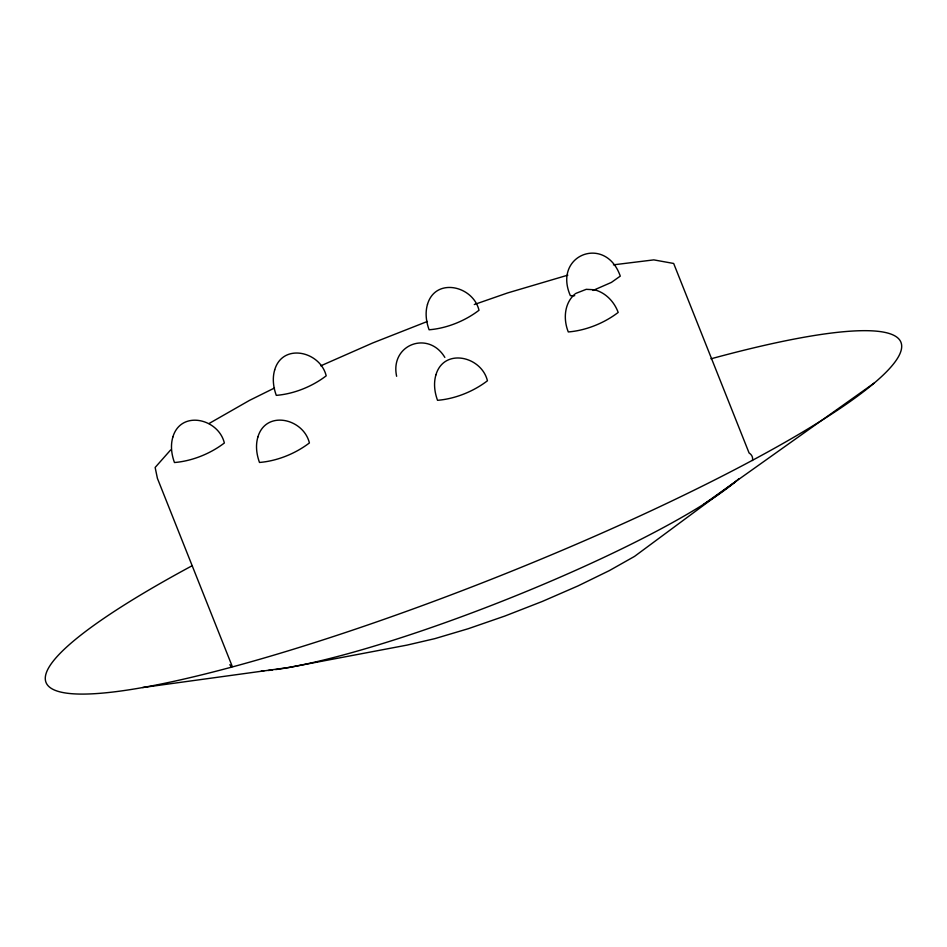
<?xml version="1.0" encoding="UTF-8"?>
<svg xmlns="http://www.w3.org/2000/svg" width="947" height="947" viewBox="0 0 947 947"><rect width="100%" height="100%" fill="white"/><g stroke="black" fill="none" stroke-linecap="round" stroke-linejoin="round"><path stroke-width="1.42" d="M170.614 449.979L155.142 467.463L157.415 478.365L232.287 666.522M575.125 293.925C564.163 303.087 563.193 319.388 568.295 331.947C585.897 330.527 604.174 323.164 618.19 312.427C614.331 301.927 605.879 292.872 594.882 289.889M735.89 481.372L634.514 556.41L609.43 570.567L577.99 585.921L542.347 601.428L504.917 616.024L468.256 628.713L434.862 638.633L407.021 645.108L288.799 667.493L142.654 687.546M703.716 504.254L874.33 382.979M209.086 423.498L249.452 400.415L274.488 388.01M575.918 293.369L586.252 289.32L593.899 289.746M320.773 365.826L372.787 342.932L427.393 321.447M593 290.457L611.383 282.419L620.273 276.133C605.76 234.276 552.468 254.861 570.366 295.665L574.711 295.677M474.305 304.52L507.568 292.954L567.833 275.151M613.431 264.84L653.809 259.88L673.672 263.467L749.089 452.997A281.105 42.035 -21.7 0 1 752.474 460.526M444.841 357.41C428.34 329.887 389.762 344.696 396.627 376.279M738.743 478.886A281.105 42.035 -21.7 0 1 527.112 591.153A281.105 42.035 -21.7 0 1 275.648 669.576M272.558 669.979A281.105 42.035 -21.7 0 1 268.119 670.5M263.905 670.914A281.105 42.035 -21.7 0 1 261.218 671.115M231.577 666.925A281.105 42.035 -21.7 0 1 229.884 664.64M710.96 358.818A460.041 68.788 -21.7 0 1 807.483 429.145A460.041 68.788 -21.7 0 1 177.136 680.609A460.041 68.788 -21.7 0 1 191.779 565.927M172.851 437.041C170.365 445.481 171.478 454.359 174.461 462.527C192.063 461.094 210.341 453.731 224.356 442.995C218.449 418.491 180.901 409.72 172.851 437.041M257.892 436.981C255.406 445.421 256.519 454.3 259.49 462.456C277.104 461.035 295.381 453.672 309.397 442.936C303.478 418.42 265.941 409.649 257.892 436.981M274.689 369.875C272.203 378.327 273.316 387.205 276.287 395.361C293.901 393.94 312.179 386.577 326.194 375.829C320.275 351.325 282.739 342.554 274.689 369.875M427.499 304.307C425.014 312.747 426.126 321.625 429.109 329.781C446.712 328.36 464.989 320.997 479.004 310.261C473.086 285.745 435.549 276.974 427.499 304.307M435.928 374.823C433.442 383.275 434.555 392.153 437.526 400.309C455.14 398.888 473.417 391.513 487.433 380.777C481.514 356.273 443.977 347.502 435.928 374.823"/></g></svg>
